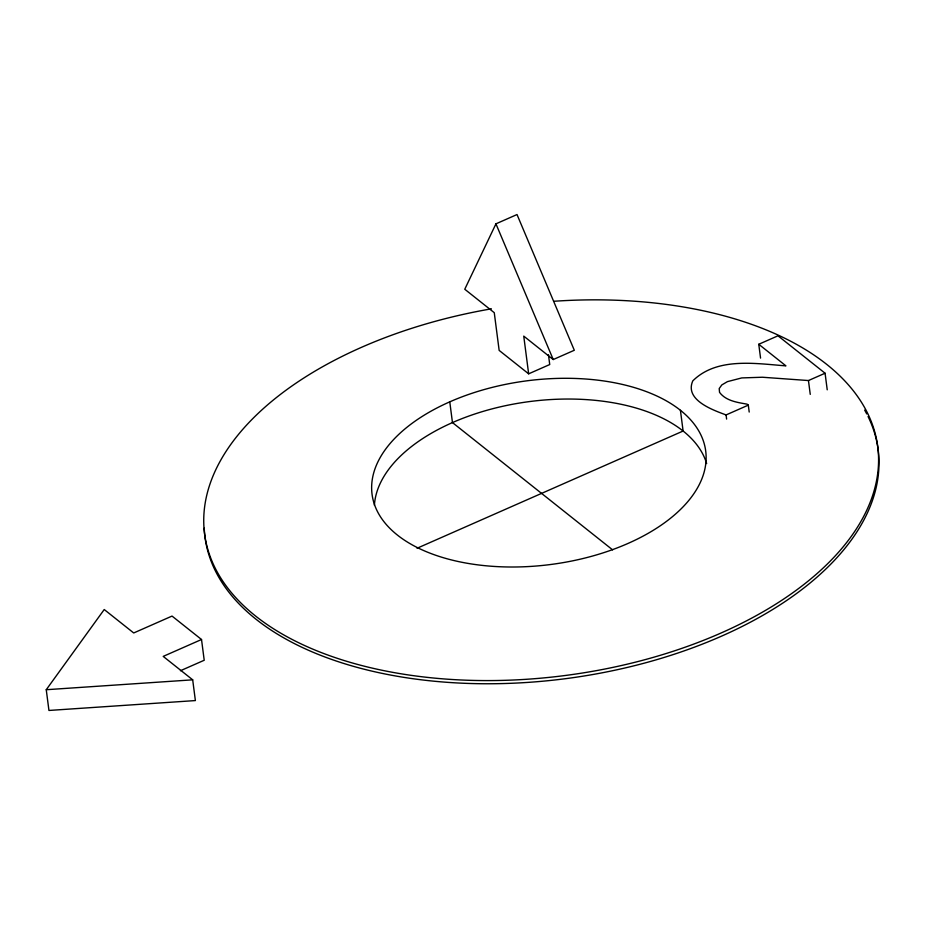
<?xml version="1.0" encoding="UTF-8"?>
<svg xmlns="http://www.w3.org/2000/svg" width="925" height="925" viewBox="0 0 925 925"><rect width="100%" height="100%" fill="white"/><g stroke="black" fill="none" stroke-linecap="round" stroke-linejoin="round"><path stroke-width="1.39" d="M528.649 373.827L523.747 336.122L553.231 359.547L574.309 350.263L517.017 214.542L495.939 223.838L464.766 289.248L494.262 312.685L499.153 350.402L528.649 373.827L549.727 364.542L548.456 354.761M201.523 639.51L163.205 656.392L192.689 679.829L195.383 700.572L48.944 710.458L46.25 689.715L104.224 609.529L133.709 632.966L172.038 616.073L201.523 639.51L204.217 660.253L180.433 670.729M760.558 358.102L758.766 344.273L777.983 335.81L825.077 373.226L827.228 389.818M417.048 548.259L683.112 431.027L680.418 410.284M758.766 344.273L785.926 365.861C755.32 363.56 716.898 356.992 692.79 380.88C684.361 399.935 712.666 409.972 726.079 414.932L748.302 405.138L749.204 412.053M748.302 405.138L747.053 404.144C737.283 402.444 725.847 400.86 719.546 392.35L719.199 388.558L721.824 384.927L727.432 381.632L741.781 377.92L762.397 377.238L808.45 380.545L825.077 373.226M46.25 689.715L192.689 679.829M612.616 549.855L452.464 422.586L449.77 401.843A168.234 92.616 -7.4 0 1 706.006 454.036A168.234 92.616 -7.4 0 1 460.835 562.065A168.234 92.616 -7.4 0 1 449.77 401.843M495.939 223.838L553.231 359.547M808.45 380.545L810.254 394.374M726.079 414.932L726.611 419.083M374.405 505.258A168.234 92.616 -7.4 0 1 530.938 401.392A168.234 92.616 -7.4 0 1 706.654 463.564M868.055 416.516A339.394 186.838 -7.4 0 1 588.45 675.273A339.394 186.838 -7.4 0 1 204.228 528.163M864.655 410.087A339.394 186.838 -7.4 0 1 866.737 413.926M554.237 301.249A339.394 186.838 -7.4 0 1 837.252 553.67A339.394 186.838 -7.4 0 1 264.434 622.675A339.394 186.838 -7.4 0 1 491.429 308.823"/></g></svg>
